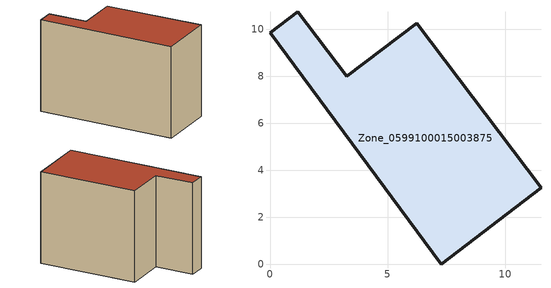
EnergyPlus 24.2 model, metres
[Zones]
Zone_0599100015003875
 floor ground (C_G): 7.28,0 0,9.86 1.17,10.75 3.26,8 6.23,10.26 11.53,3.25 z3.74
 wall outside (C_F): 3.26,8 1.17,10.75 0,9.86 7.28,0 11.53,3.25 6.23,10.26 3.26,8 z3.74:11.88
 roof outside (C_R): 11.53,3.25 6.23,10.26 3.26,8 1.17,10.75 0,9.86 7.28,0 z11.88
[BUILDING]
Pand.0599100015003875: North Axis=0; Terrain=City; Loads Convergence Tolerance Value=0.04; Temperature Convergence Tolerance Value=0.4; Solar Distribution=FullExterior; Maximum Number of Warmup Days=25; Minimum Number of Warmup Days=1
[Site:Location]
Rotterdam.The.Hague.AP_ZH_NLD Design_Conditions: Latitude=51.96; Longitude=4.45; Time Zone=1; Elevation=-4.5
[SITE:GROUNDTEMPERATURE:BUILDINGSURFACE]
18, 18, 18, 18, 18, 18, 18, 18, 18, 18, 18, 18
[MATERIAL] Thermal Absorptance=0.9; Solar Absorptance=0.7; Visible Absorptance=0.7
Name | Roughness | Thickness | Conductivity | Density | Specific Heat
G.TI.1975-1991 | MediumSmooth | 0.15 | 0.288461 | 540 | 1210
F.TI.1975-1991 | Rough | 0.3 | 0.230769 | 1920 | 840
R.TI.1975-1991 | MediumRough | 0.2 | 0.153846 | 1500 | 1000
[CONSTRUCTION]
C_G: G.TI.1975-1991
C_F: F.TI.1975-1991
C_R: R.TI.1975-1991
[ZONE]
Zone_0599100015003875: Type=1; Multiplier=1; Ceiling Height=Autocalculate; Volume=Autocalculate; Floor Area=autocalculate; Part of Total Floor Area=Yes
[ZONEINFILTRATION:DESIGNFLOWRATE]
Infil_Zone_0599100015003875: Zone or ZoneList or Space or SpaceList=Zone_0599100015003875; Schedule=AlwaysOn; Design Flow Rate Calculation Method=Flow/Area; Flow Rate per Floor Area=0.003; Constant Term Coefficient=1; Temperature Term Coefficient=0; Velocity Term Coefficient=0; Velocity Squared Term Coefficient=0
[HVACTEMPLATE:ZONE:IDEALLOADSAIRSYSTEM]
Zone_0599100015003875: Maximum Heating Supply Air Temperature=50; Minimum Cooling Supply Air Temperature=13; Maximum Heating Supply Air Humidity Ratio=0.0156; Minimum Cooling Supply Air Humidity Ratio=0.0077; Heating Limit=NoLimit; Cooling Limit=NoLimit; Dehumidification Control Type=ConstantSensibleHeatRatio; Cooling Sensible Heat Ratio=0.7; Dehumidification Setpoint=60; Humidification Control Type=None; Humidification Setpoint=30; Outdoor Air Method=None; Outdoor Air Flow Rate per Person=0.00944; Outdoor Air Flow Rate per Zone Floor Area=0; Outdoor Air Flow Rate per Zone=0; Demand Controlled Ventilation Type=None; Outdoor Air Economizer Type=NoEconomizer; Heat Recovery Type=None; Sensible Heat Recovery Effectiveness=0.7; Latent Heat Recovery Effectiveness=0.65
[ZONECONTROL:THERMOSTAT]
ThermostatControl_Zone_0599100015003875: Zone or ZoneList=Zone_0599100015003875; Control Type Schedule=DualSetpointControlType; Control 1=Thermostat_Zone_0599100015003875; Temperature Difference Between Cutout And Setpoint=0
[THERMOSTATSETPOINT:DUALSETPOINT]
Thermostat_Zone_0599100015003875: Heating Setpoint Temperature Schedule=HeatingSetpoint_Zone_0599100015003875; Cooling Setpoint Temperature Schedule=CoolingSetpoint_Zone_0599100015003875
[SCHEDULE:COMPACT]
HeatingSetpoint_Zone_0599100015003875: Through: 12/31, For: AllDays, Until: 24:00, 21
CoolingSetpoint_Zone_0599100015003875: Through: 12/31, For: AllDays, Until: 24:00, 24
DualSetpointControlType: Through: 12/31, For: AllDays, Until: 24:00, 4
AlwaysOn: Through: 12/31, For: AllDays, Until: 24:00, 1
